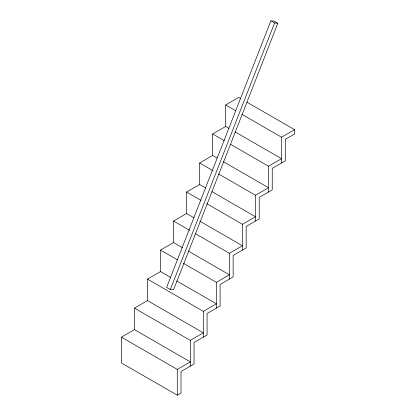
<?xml version="1.0" encoding="UTF-8"?>
<svg xmlns="http://www.w3.org/2000/svg" width="416" height="416" viewBox="0 0 416 416"><rect width="100%" height="100%" fill="white"/><g stroke="black" fill="none" stroke-linecap="round" stroke-linejoin="round"><path stroke-width="0.62" d="M270.884 20.8L166.613 287.394L170.336 289.541L173.555 289.853L277.82 23.26L274.097 21.112L270.884 20.8L274.607 22.948L277.82 23.26M170.336 289.541L274.607 22.948M247.099 102.268L294.58 129.683L294.58 133.983L285.267 139.355L285.267 160.857L272.236 168.381L272.236 189.878L259.204 197.408L259.204 218.904L246.168 226.429L246.168 247.931L233.137 255.455L233.137 276.952L220.1 284.476L220.1 305.978L207.069 313.503L207.069 335L194.038 342.524L194.038 364.026L181.002 371.55L181.002 393.052L177.278 395.2L121.42 362.95L121.42 337.152L177.278 369.403L190.31 361.878L134.456 329.628L134.456 308.126L190.31 340.376L203.346 332.852L147.488 300.602L147.488 279.105L160.524 271.58L160.524 250.078L173.555 242.554L173.555 221.057L186.586 213.528L186.586 192.031L199.623 184.506L199.623 163.004L212.654 155.48L212.654 133.983L225.69 126.459L225.69 104.957L238.722 97.432L240.396 98.4M241.888 114.312L281.544 137.207L294.58 129.683M230.532 144.3L268.512 166.234L281.544 158.704L235.186 131.94M218.613 173.971L255.476 195.255L268.512 187.73L223.267 161.611M206.695 203.642L242.445 224.281L255.476 216.757L211.91 191.599M134.456 308.126L147.488 300.602M195.338 233.631L229.414 253.302L242.445 245.778L199.992 221.27M121.42 337.152L134.456 329.628M183.425 263.302L216.377 282.329L229.414 274.804L188.079 250.942M147.488 279.105L203.346 311.35L216.377 303.826L176.722 280.93M225.69 104.957L235.742 110.765M225.69 126.459L229.039 128.393M212.654 133.983L224.385 140.754M212.654 155.48L217.121 158.059M199.623 163.004L213.028 170.747M199.623 184.506L205.764 188.053M186.586 192.031L201.11 200.413M186.586 213.528L193.851 217.724M173.555 221.057L189.753 230.407M173.555 242.554L182.494 247.712M160.524 250.078L177.278 259.756M160.524 271.58L170.576 277.384M281.544 137.207L281.544 163.004M268.512 166.234L268.512 192.031M255.476 195.255L255.476 221.057M242.445 224.281L242.445 250.078M229.414 253.302L229.414 279.105M216.377 282.329L216.377 308.126M203.346 311.35L203.346 337.152M190.31 340.376L190.31 366.174M177.278 369.403L177.278 395.2"/></g></svg>
